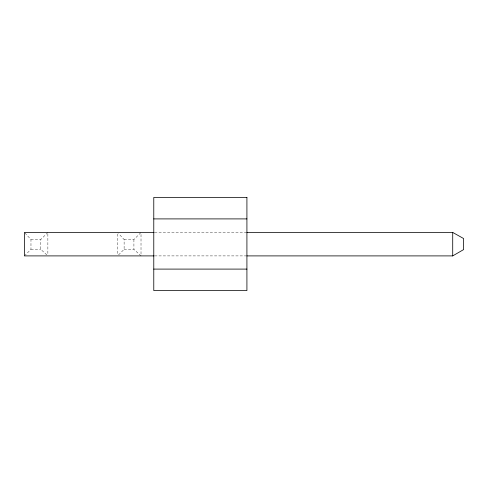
<?xml version="1.0" encoding="UTF-8"?>
<svg xmlns="http://www.w3.org/2000/svg" width="488" height="488" viewBox="0 0 488 488"><rect width="100%" height="100%" fill="white"/><g stroke="black" fill="none" stroke-linecap="round" stroke-linejoin="round"><path stroke-width="0.37" stroke-dasharray="2.44 1.83" d="M24.4 255.901L30.97 249.331L30.97 239.529L24.4 232.434M46.775 254.889L40.772 249.331L40.772 239.529L47.867 232.434M118.553 254.889L124.117 249.331L124.117 239.529L118.553 233.526M124.117 239.529L133.913 239.529L141.014 232.434M154.635 232.434L246.208 232.434M30.97 239.529L40.772 239.529M30.97 249.331L40.772 249.331M124.117 249.331L133.913 249.331L141.014 255.901L141.014 233.947M154.635 255.901L246.208 255.901M133.913 239.529L133.913 249.331M117.541 233.947L117.541 255.145M47.867 233.947L47.867 255.145"/><path stroke-width="0.73" d="M246.879 255.901L452.712 255.901L463.6 249.6L463.6 238.534L452.712 232.434L246.879 232.434M153.775 218.905L246.916 218.905M154.013 232.434L24.4 232.434L24.4 255.901L154.013 255.901M153.775 269.095L246.916 269.095M452.712 232.434L452.712 255.901M246.916 197.426L153.775 197.426L153.775 290.574L246.916 290.574L246.916 197.426"/></g></svg>
